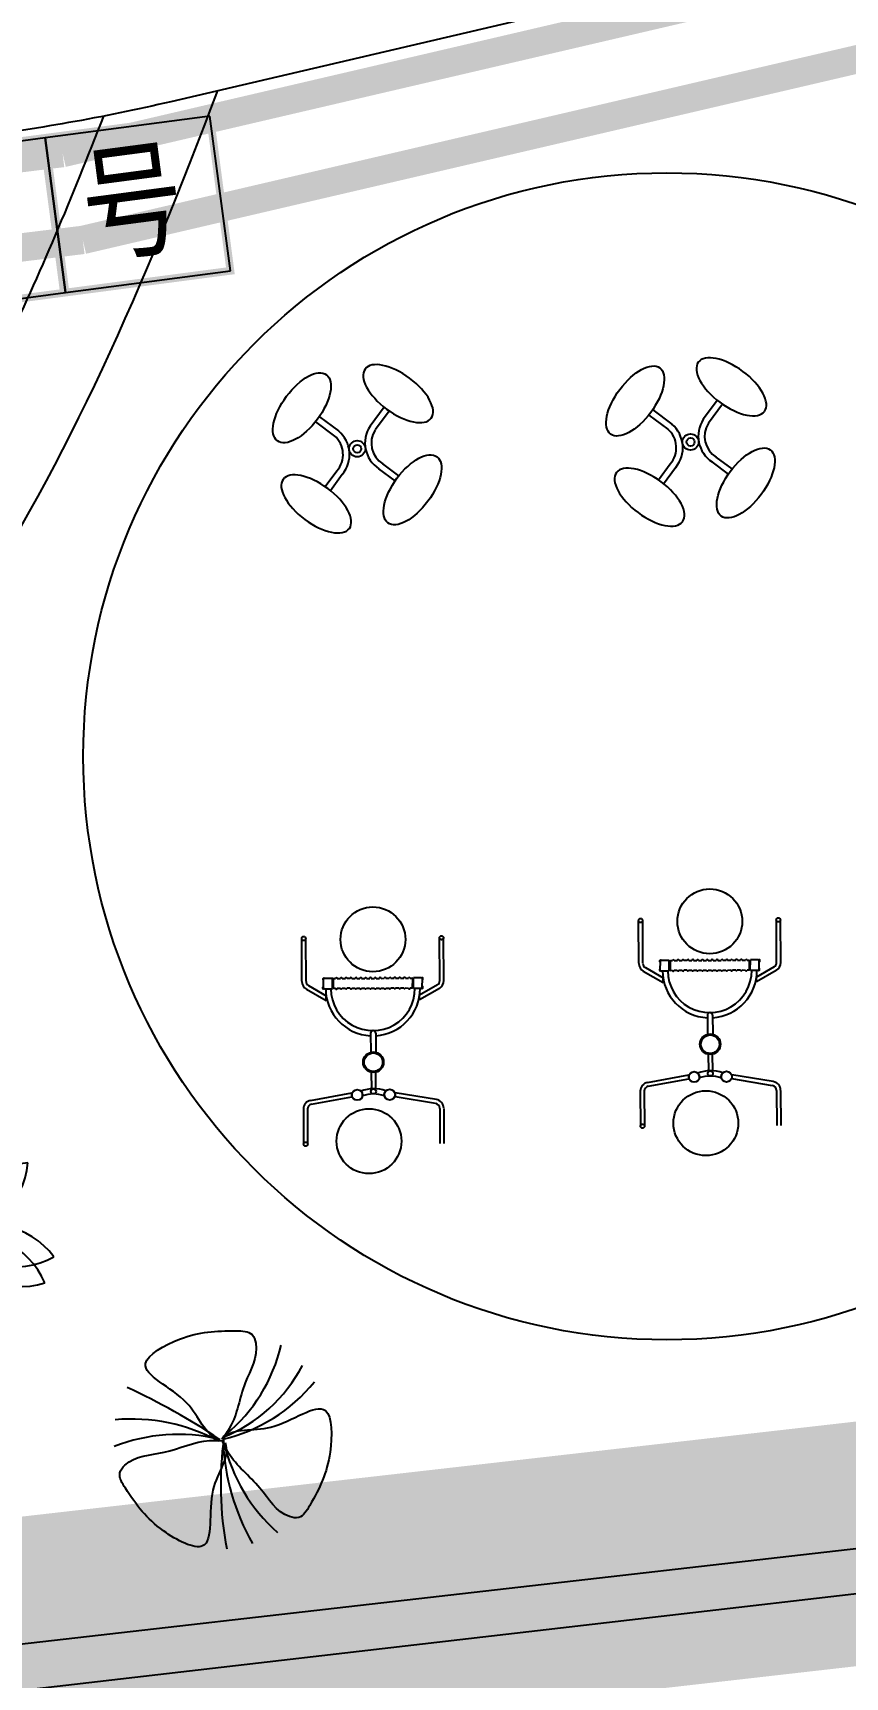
# Model space of a CAD drawing. Extents: x -809667 to 586099, y 3084146 to 3634412.
# Drawn here: x 381260.16 to 381265.17, y 3086092.06 to 3086102.2 of the extents above; entities that cross this region are included whole.
import ezdxf

# ---------------------------------------------------------------- set-up
doc = ezdxf.new("R2010")
doc.units = 0
doc.header["$LTSCALE"] = 0.5
doc.layers.get('0').update_dxf_attribs({"linetype": 'CONTINUOUS'})
for name, color, linetype in [('E-DIM-DQ', 7, 'CONTINUOUS'), ('E-SIG_TEXT', 7, 'CONTINUOUS'), ('WIRE-照明', 1, 'CONTINUOUS'), ('WIRE-通讯', 4, 'CONTINUOUS'), ('器材', 1, 'CONTINUOUS'), ('文字', 7, 'CONTINUOUS'), ('树', 3, 'CONTINUOUS')]:
    doc.layers.add(name, color=color, linetype=linetype)
doc.styles.add('-宋体', font='', dxfattribs={"width": 0.6})
doc.styles.get('-宋体').set_extended_font_data('NSimSun')

# ---------------------------------------------------------------- blocks, each defined once
blk = doc.blocks.new('A$C42CC5923')
at = {"layer": '器材', "color": 0}
for p, q in [((319, 751), (407, 634)), ((351, 775), (439, 658)), ((751, 719), (634, 631)), ((775, 687), (658, 599)), ((263, 351), (360, 425)), ((287, 319), (386, 394)), ((687, 263), (612, 363)), ((719, 287), (645, 385))]:
    blk.add_line(p, q, dxfattribs=at)
for radius in [50, 25]:
    blk.add_circle((519, 519), radius, dxfattribs=at)
for centre, radius, start, end in [((279, 553), 152, 302.4629, 32.4629), ((281, 552), 190, 303.7495, 33.7495), ((757, 486), 190, 130.3037, 220.3037), ((758, 485), 152, 131.5902, 221.5902)]:
    blk.add_arc(centre, radius, start, end, dxfattribs=at)
for centre, major_axis in [((263, 858), (-203, -153)), ((774, 180), (203, 153))]:
    blk.add_ellipse(centre, major_axis=major_axis, ratio=0.467287, dxfattribs=at)
at = {"layer": '器材', "color": 0, "extrusion": (0, 0, -1)}
for centre, major_axis in [((857, 774), (153, -203)), ((180, 264), (-153, 203))]:
    blk.add_ellipse(centre, major_axis=major_axis, ratio=0.467287, dxfattribs=at)
blk = doc.blocks.new('A$C13153371')
at = {"layer": '器材', "color": 0}
for p, q in [((458, 875), (195, 876)), ((458, 850), (195, 851)), ((484, 835), (547, 725)), ((506, 847), (576, 725)), ((1192, 823), (1147, 568)), ((1217, 818), (1172, 568)), ((1247, 868), (1463, 867)), ((1247, 843), (1463, 842)), ((440, 743), (439, 742)), ((439, 739), (439, 742)), ((440, 738), (439, 739)), ((440, 738), (439, 737)), ((439, 737), (439, 689)), ((440, 745), (440, 743)), ((504, 742), (440, 743)), ((449, 746), (441, 746)), ((450, 745), (450, 743)), ((494, 744), (494, 742)), ((503, 745), (495, 745)), ((504, 744), (504, 742)), ((505, 741), (504, 742)), ((505, 738), (504, 737)), ((505, 736), (504, 737)), ((505, 738), (505, 741)), ((505, 736), (505, 688)), ((505, 728), (505, 696)), ((576, 725), (547, 725)), ((440, 688), (439, 689)), ((504, 687), (440, 688)), ((441, 638), (442, 658)), ((441, 608), (441, 628)), ((442, 668), (442, 678)), ((497, 682), (447, 683)), ((501, 637), (502, 657)), ((501, 607), (501, 627)), ((502, 667), (502, 677)), ((505, 688), (504, 687)), ((441, 578), (441, 598)), ((441, 548), (441, 568)), ((441, 518), (441, 538)), ((441, 488), (441, 508)), ((501, 577), (501, 597)), ((501, 547), (501, 567)), ((501, 517), (501, 537)), ((501, 487), (501, 507)), ((1147, 568), (1172, 568)), ((441, 458), (441, 478)), ((441, 428), (441, 448)), ((441, 398), (441, 418)), ((501, 457), (501, 477)), ((501, 427), (501, 447)), ((501, 397), (501, 417)), ((779, 452), (897, 452)), ((779, 420), (897, 420)), ((1021, 448), (1122, 448)), ((1021, 423), (1122, 423)), ((1122, 423), (1122, 448)), ((440, 338), (441, 358)), ((440, 308), (440, 328)), ((441, 368), (441, 388)), ((500, 337), (501, 357)), ((500, 307), (500, 327)), ((501, 367), (501, 387)), ((440, 298), (440, 278)), ((440, 248), (440, 268)), ((440, 218), (440, 238)), ((440, 198), (440, 208)), ((500, 297), (500, 277)), ((500, 247), (500, 267)), ((500, 217), (500, 237)), ((500, 197), (500, 207)), ((1190, 47), (1146, 302)), ((1146, 302), (1171, 302)), ((1214, 52), (1171, 302)), ((438, 188), (437, 187)), ((437, 139), (437, 187)), ((438, 138), (437, 139)), ((438, 138), (437, 137)), ((437, 137), (437, 134)), ((438, 133), (437, 134)), ((502, 187), (438, 188)), ((502, 132), (438, 133)), ((438, 131), (438, 133)), ((447, 130), (439, 130)), ((445, 193), (495, 192)), ((448, 131), (448, 133)), ((481, 40), (545, 149)), ((492, 130), (492, 132)), ((501, 129), (493, 129)), ((503, 186), (502, 187)), ((503, 138), (502, 137)), ((503, 136), (502, 137)), ((503, 133), (502, 132)), ((502, 130), (502, 132)), ((503, 138), (503, 186)), ((503, 146), (503, 178)), ((503, 27), (574, 149)), ((503, 136), (503, 133)), ((574, 149), (545, 149)), ((455, 25), (192, 26)), ((455, 0), (192, 1)), ((1244, 27), (1460, 26)), ((1244, 2), (1460, 1))]:
    blk.add_line(p, q, dxfattribs=at)
for centre, radius in [((194, 863), 12.5), ((200, 440), 200), ((1159, 535), 33), ((1445, 405), 200), ((958, 436), 63.5), ((958, 436), 57), ((1138, 435), 16), ((1159, 335), 33), ((191, 13), 12.5), ((1460, 14), 12.5)]:
    blk.add_circle(centre, radius, dxfattribs=at)
for centre, radius, start, end in [((458, 820), 55, 29.8087, 89.8087), ((458, 820), 30, 29.8087, 89.8087), ((1246, 813), 55, 89.8087, 169.8087), ((1246, 813), 30, 89.8087, 169.8087), ((441, 745), 1, 89.8087, 179.8087), ((449, 745), 1, 359.8087, 89.8087), ((495, 744), 1, 89.8087, 179.8087), ((503, 744), 1, 359.8087, 89.8087), ((504, 437), 291, 2.9606, 89.8087), ((441, 633), 5, 89.8087, 269.8087), ((442, 663), 5, 89.8087, 269.8087), ((447, 678), 5, 89.8087, 179.8087), ((497, 677), 5, 359.8087, 89.8087), ((501, 632), 5, 269.8087, 89.8087), ((502, 662), 5, 269.8087, 89.8087), ((504, 437), 259, 269.8087, 89.8087), ((441, 603), 5, 89.8087, 269.8087), ((441, 573), 5, 89.8087, 269.8087), ((441, 543), 5, 89.8087, 269.8087), ((441, 513), 5, 89.8087, 269.8087), ((501, 602), 5, 269.8087, 89.8087), ((501, 572), 5, 269.8087, 89.8087), ((501, 542), 5, 269.8087, 89.8087), ((501, 512), 5, 269.8087, 89.8087), ((1354, 434), 232, 160.3764, 199.241), ((1159, 535), 33, 223.5476, 281.6072), ((441, 483), 5, 89.8087, 269.8087), ((441, 453), 5, 89.8087, 269.8087), ((441, 423), 5, 89.8087, 269.8087), ((501, 482), 5, 269.8087, 89.8087), ((501, 452), 5, 269.8087, 89.8087), ((501, 422), 5, 269.8087, 89.8087), ((504, 437), 291, 269.8087, 356.6568), ((779, 436), 16, 89.8087, 269.8087), ((1354, 434), 200, 160.0241, 199.5934), ((440, 333), 5, 89.8087, 269.8087), ((440, 303), 5, 89.8087, 269.8087), ((441, 393), 5, 89.8087, 269.8087), ((441, 363), 5, 89.8087, 269.8087), ((500, 332), 5, 269.8087, 89.8087), ((500, 302), 5, 269.8087, 89.8087), ((501, 392), 5, 269.8087, 89.8087), ((501, 362), 5, 269.8087, 89.8087), ((1159, 335), 33, 78.0103, 136.0698), ((440, 273), 5, 89.8087, 269.8087), ((440, 243), 5, 89.8087, 269.8087), ((440, 213), 5, 89.8087, 269.8087), ((500, 272), 5, 269.8087, 89.8087), ((500, 242), 5, 269.8087, 89.8087), ((500, 212), 5, 269.8087, 89.8087), ((439, 131), 1, 179.8087, 269.8087), ((445, 198), 5, 179.8087, 269.8087), ((447, 131), 1, 269.8087, 359.8087), ((493, 130), 1, 179.8087, 269.8087), ((495, 197), 5, 269.8087, 359.8087), ((501, 130), 1, 269.8087, 359.8087), ((456, 55), 30, 269.8087, 329.8087), ((456, 55), 55, 269.8087, 329.8087), ((1244, 57), 55, 189.8087, 269.8087), ((1244, 57), 30, 189.8087, 269.8087)]:
    blk.add_arc(centre, radius, start, end, dxfattribs=at)
blk = doc.blocks.new('白玉兰')
at = {"color": 0}
for centre, radius, start, end in [((-1261, 1665), 2054, 309.3934, 347.1655), ((-713, 1844), 1941, 291.8214, 332.6346), ((-4729, -6984), 8429, 56.1879, 65.279), ((-478, 2077), 2115, 283.2993, 320.8528), ((-1148, -2037), 2310, 61.625, 95.1491), ((-559, -2135), 2214, 76.7033, 111.4018), ((4371, -556), 4392, 172.1708, 190.6677), ((2827, 107), 2821, 182.2544, 209.8868), ((2146, 475), 2185, 193.3063, 228.4107)]:
    blk.add_arc(centre, radius, start, end, dxfattribs=at)
for points in [[(-33, 16), (-233, 73), (-342, 562), (-1254, 922), (-425, 1375), (-33, 1392), (376, 1386), (477, 1091), (236, 716), (185, 277), (29, 67), (-7, 18)], [(8, 31), (155, 177), (635, 34), (1395, 653), (1385, -291), (1209, -641), (1004, -995), (697, -939), (487, -546), (129, -287), (22, -49), (-3, 7)], [(36, -22), (99, -220), (-250, -580), (-51, -1540), (-885, -1095), (-1114, -777), (-1334, -432), (-1142, -186), (-697, -181), (-301, 17), (-41, 2), (21, -1)]]:
    blk.add_open_spline(points, degree=3, knots=[0, 0, 0, 0, 621.989778, 1340.944545, 1869.007736, 2592.427455, 2798.699245, 2915.827596, 3435.261502, 4029.77129, 4212.300518, 4212.300518, 4212.300518, 4212.300518], dxfattribs=at)
blk = doc.blocks.new('A$C46A015EA')
at = {"layer": '树', "color": 0, "linetype": 'Continuous'}
for centre, radius, start, end in [((1.328, 4.096), 1.969, 227.5644, 31.3305), ((0.798, 3.475), 1.995, 251.8163, 53.749), ((2.09, 4.411), 1.899, 199.3601, 10.491), ((3.771, 4.188), 2.005, 153.4396, 313.5861), ((4.101, 3.626), 1.85, 126.1691, 303.0486), ((4.644, 2.796), 2.077, 109.3184, 262.8778), ((0.796, 2.582), 1.783, 359.791, 92.4715), ((2.814, 4.682), 2.119, 188.6399, 263.6226), ((0.762, 1.899), 1.939, 297.0245, 103.8489), ((1.257, 1.36), 1.796, 310.7789, 134.4149), ((3.546, 0.815), 2.009, 38.8778, 198.6816), ((3.957, 1.204), 1.944, 51.9802, 218.2571), ((2.13, 0.326), 2.294, 10.2667, 147.1518)]:
    blk.add_arc(centre, radius, start, end, dxfattribs=at)
blk = doc.blocks.new('23424')
at = {"layer": '文字', "color": 8, "linetype": 'Continuous'}
blk.add_line((382088.785, 3087629.463, -859.056), (381964.126, 3087615.205, -859.056), dxfattribs=at)
at = {"layer": '文字', "color": 8, "linetype": 'Continuous', "flags": 128}
for points, const_width in [([(381912.248, 3087729.697), (381918.707, 3087733.797), (382022.971, 3087808.807), (382085.251, 3087680.655), (382122.979, 3087633.36), (381994.673, 3087618.736), (381946.121, 3087613.203), (381925.771, 3087600.48), (381864.955, 3087697.754), (381885.305, 3087710.477), (381885.305, 3087710.477), (381885.305, 3087710.477), (381912.248, 3087729.697)], 0.5), ([(381946.121, 3087613.203), (381994.673, 3087618.736), (382122.979, 3087633.36), (382085.357, 3087680.522), (382079.341, 3087692.816), (382078.756, 3087691.314), (382079.068, 3087689.497), (382078.011, 3087686.364), (382075.533, 3087683.035), (382011.093, 3087637.014), (382008.188, 3087643.04), (381997.553, 3087635.653), (381988.443, 3087636.172), (381958.673, 3087631.192)], 1.5)]:
    blk.add_lwpolyline(points, dxfattribs=dict(at, const_width=const_width))
blk.add_lwpolyline([(382040.182, 3087637.316), (382006.67, 3087629.483, -0.026829), (382005.403, 3087629.258), (381966.689, 3087624.498)], format="xyb", dxfattribs=at)
at = {"layer": '文字', "color": 8, "linetype": 'Continuous'}
blk.add_lwpolyline([(382047.213, 3087626.738), (382047.518, 3087624.522), (381964.524, 3087614.902), (381964.018, 3087616.26)], dxfattribs=at)
blk.add_circle((382009.73, 3087625.444), 3.6, dxfattribs=at)
for points, knots in [([(381986.448, 3087619.955), (381988.387, 3087619.713), (381991.769, 3087619.291), (381994.858, 3087625.656), (382003.613, 3087622.251), (382006.065, 3087627.173), (382006.959, 3087629.551)], [0, 0, 0, 0, 5.241038, 9.145639, 17.995635, 24.640422, 24.640422, 24.640422, 24.640422]), ([(381986.523, 3087620.551), (381986.822, 3087620.513), (381987.119, 3087620.476), (381987.994, 3087620.379), (381988.558, 3087620.334), (381989.478, 3087620.342), (381989.851, 3087620.375), (381990.535, 3087620.519), (381990.844, 3087620.63), (381991.282, 3087620.885), (381991.433, 3087620.997), (381991.74, 3087621.275), (381991.894, 3087621.438), (381992.352, 3087621.968), (381992.656, 3087622.38), (381993.198, 3087623.026), (381993.415, 3087623.265), (381993.85, 3087623.66), (381994.063, 3087623.823), (381994.508, 3087624.095), (381994.741, 3087624.208), (381995.67, 3087624.569), (381996.408, 3087624.672), (381997.898, 3087624.738), (381998.653, 3087624.701), (382000.115, 3087624.636), (382000.823, 3087624.608), (382001.84, 3087624.67), (382002.193, 3087624.717), (382002.877, 3087624.885), (382003.192, 3087625.016), (382003.785, 3087625.384), (382004.061, 3087625.617), (382004.818, 3087626.433), (382005.253, 3087627.144), (382005.86, 3087628.412), (382006.062, 3087628.893), (382006.256, 3087629.394)], [0, 0, 0, 0, 0.809904, 0.809904, 2.429711, 2.429711, 3.66837, 3.66837, 4.926642, 4.926642, 5.673722, 5.673722, 6.420801, 6.420801, 7.887995, 7.887995, 8.767827, 8.767827, 9.468061, 9.468061, 10.168296, 10.168296, 12.19742, 12.19742, 14.226544, 14.226544, 16.255668, 16.255668, 17.461197, 17.461197, 18.836307, 18.836307, 20.211417, 20.211417, 22.844117, 22.844117, 24.28999, 24.28999, 24.28999, 24.28999])]:
    blk.add_open_spline(points, degree=3, knots=knots, dxfattribs=at)
for name, p, xscale, yscale, zscale, rotation in [('A$C42CC5923', (382009.525, 3087626.739), 0.0009999999999999998, 0.0009999999999999998, 0.0009999999999999998, 16.4268906224843), ('A$C42CC5923', (382007.469, 3087626.697), 0.0009999999999999998, 0.0009999999999999998, 0.0009999999999999998, 16.4268906224843), ('A$C13153371', (382009.553, 3087624.622), 0.001, 0.001, 0.001, 270.4960631340554), ('A$C13153371', (382007.475, 3087624.511), 0.001, 0.001, 0.001, 270.4960631340552), ('A$C46A015EA', (382004.492, 3087622.024), 0.2560000000000001, 0.2560000000000001, 0.2560000000000001, 344.8935626644683)]:
    blk.add_blockref(name, p, dxfattribs=dict(at, xscale=xscale, yscale=yscale, zscale=zscale, rotation=rotation))
at = {"layer": '文字', "color": 8, "linetype": 'Continuous', "xscale": 0.0004880798049271107, "yscale": 0.0004880798049271107, "zscale": 0.04880798235096967}
blk.add_blockref('白玉兰', (382006.988, 3087621.222), dxfattribs=at)
blk = doc.blocks.new('RQWE')
at = {"layer": 'E-DIM-DQ', "const_width": 0.075, "elevation": -0.017}
for points in [[(78.17, -95.5), (76.567, -95.5), (76.567, -97.004), (78.17, -97.004)], [(79.788, -95.5), (78.185, -95.5), (78.185, -97.004), (79.788, -97.004)]]:
    blk.add_lwpolyline(points, close=True, dxfattribs=at)
at = {"layer": 'E-SIG_TEXT', "color": 3}
for p, q in [((78.185, -95.5, -0.017), (76.582, -95.5, -0.017)), ((76.582, -95.5, -0.017), (76.582, -97.004, -0.017)), ((79.788, -95.5, -0.017), (78.185, -95.5, -0.017)), ((78.185, -95.5, -0.017), (78.185, -97.004, -0.017)), ((78.185, -97.004, -0.017), (78.185, -95.5, -0.017)), ((79.788, -97.004, -0.017), (79.788, -95.5, -0.017)), ((76.582, -97.004, -0.017), (78.185, -97.004, -0.017)), ((78.185, -97.004, -0.017), (79.788, -97.004, -0.017))]:
    blk.add_line(p, q, dxfattribs=at)
at = {"layer": 'E-SIG_TEXT', "color": 3, "style": '-宋体', "width": 0.8}
for s, p in [('中', (76.846, -96.664, -0.017)), ('号', (78.449, -96.664, -0.017))]:
    blk.add_text(s, height=0.9, rotation=360, dxfattribs=at).set_placement(p)

msp = doc.modelspace()

# ---------------------------------------------------------------- linework, layer by layer
at = {"layer": 'WIRE-照明', "linetype": 'Continuous', "const_width": 0.175}
for points in [[(381260.469, 3086100.922), (381274.226, 3086104.132)], [(381236.387, 3086097.977), (381260.469, 3086100.922)]]:
    msp.add_lwpolyline(points, dxfattribs=at)
at = {"layer": 'WIRE-通讯', "linetype": 'Continuous', "const_width": 0.175}
for points in [[(381260.344, 3086101.458), (381291.982, 3086108.838)], [(381254.271, 3086100.715), (381260.344, 3086101.458)]]:
    msp.add_lwpolyline(points, dxfattribs=at)

# ---------------------------------------------------------------- block references
at = {"linetype": 'Continuous', "xscale": 0.6399999999999999, "yscale": 0.6399999999999999, "zscale": 0.6399999999999999, "rotation": 7.517267194531851}
msp.add_blockref('RQWE', (381202.632, 3086155.6, 0.011), dxfattribs=at)
at = {"layer": '文字', "color": 8, "linetype": 'Continuous'}
msp.add_blockref('23424', (-745.658, -1527.708), dxfattribs=at)

doc.saveas('drawing.dxf')
